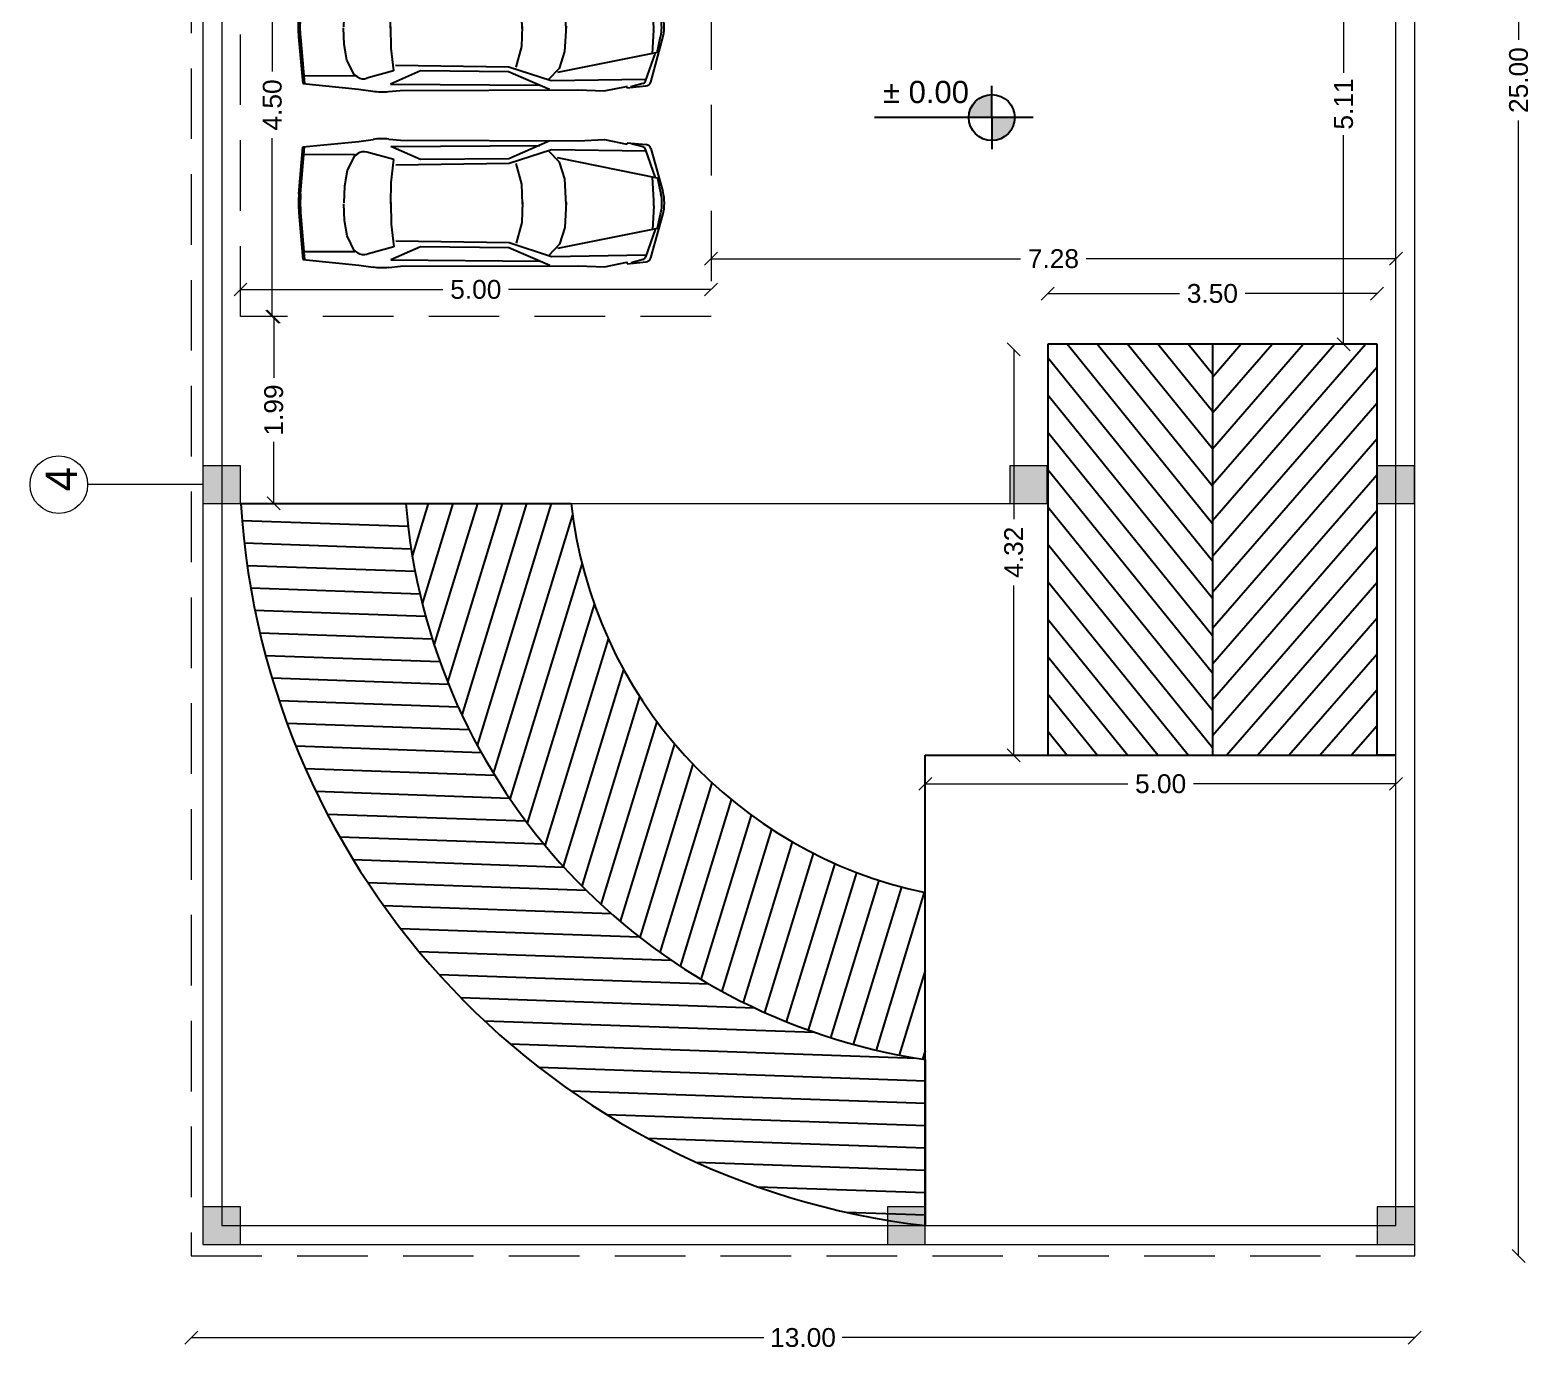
# Model space of a CAD drawing. Header units: metres. Extents: x -355 to 973, y -73 to 238.
# Drawn here: x -41.05 to -25.1, y 142.03 to 156.06 of the extents above; entities that cross this region are included whole.
import ezdxf

# ---------------------------------------------------------------- set-up
doc = ezdxf.new("R2010")
doc.units = ezdxf.units.M
doc.header["$LTSCALE"] = 3
doc.header["$MEASUREMENT"] = 0
for name, pattern in [('1', [30, 6, 6, 6, 6, 6]), ('202$0$HIDDEN', [0.375, 0.25, -0.125]), ('ACAD_ISO02W100', [15, 12, -3]), ('DASHED2', [0.375, 0.25, -0.125])]:
    doc.linetypes.add(name, pattern=pattern)
for name, color, linetype in [('01B', 10, 'Continuous'), ('1', 1, 'Continuous'), ('4', 4, 'ACAD_ISO02W100'), ('CAR', 1, 'Continuous')]:
    doc.layers.add(name, color=color, linetype=linetype)
for name, color, linetype, lineweight in [('05', 21, 'Continuous', 5), ('15', 63, 'DASHED2', 15), ('alaem', 230, 'Continuous', 5)]:
    doc.layers.add(name, color=color, linetype=linetype, lineweight=lineweight)
doc.styles.get("Standard").update_dxf_attribs({"font": 'arial.ttf'})
doc.dimstyles.new('ahmad', dxfattribs={"dimtxt": 0.2, "dimasz": 0.1375, "dimexe": 0, "dimexo": 0.0625, "dimgap": 0.09, "dimtad": 0, "dimzin": 0, "dimdsep": 46, "dimtxsty": 'Standard', "dimblk": 'OBLIQUE', "dimcen": 0.09, "dimclrd": 245, "dimclrt": 61, "dimadec": 0, "dimazin": 0, "dimtfac": 1, "dimtofl": 0, "dimtmove": 0, "dimatfit": 3, "dimldrblk": 'OBLIQUE', "dimfxl": 0, "dimfxlon": 1, "dimtolj": 1, "dimtzin": 0, "dimlwd": 13, "dimarcsym": 0})

# ---------------------------------------------------------------- blocks, each defined once
blk = doc.blocks.new('_Oblique')
at = {"color": 0, "linetype": 'ByBlock', "lineweight": -2}
blk.add_line((-0.5, -0.5), (0.5, 0.5), dxfattribs=at)
blk = doc.blocks.new('*D1164')
at = {"layer": '05', "color": 245, "linetype": '1', "lineweight": 13, "transparency": 16777216}
for p, q in [((-25.229, 168.027), (-25.229, 155.956)), ((-25.229, 143.027), (-25.229, 155.098))]:
    blk.add_line(p, q, dxfattribs=at)
at = {"layer": 'Defpoints', "color": 0, "linetype": '1', "transparency": 16777216}
for p in [(-26.333, 168.027), (-26.333, 143.027), (-25.229, 143.027)]:
    blk.add_point(p, dxfattribs=at)
at = {"layer": '05', "color": 245, "linetype": '1', "lineweight": 13, "transparency": 16777216, "xscale": 0.1375, "yscale": 0.1375, "zscale": 0.1375}
for p, rotation in [((-25.229, 168.027), 90), ((-25.229, 143.027), 270)]:
    blk.add_blockref('_Oblique', p, dxfattribs=dict(at, rotation=rotation))
at = {"layer": '05', "color": 61, "linetype": '1', "transparency": 16777216, "insert": (-25.229, 155.527), "char_height": 0.2, "attachment_point": 5, "rotation": 90}
blk.add_mtext('\\A1;25.00', dxfattribs=at)
blk = doc.blocks.new('*D1165')
at = {"layer": '4', "color": 245, "linetype": '1', "lineweight": 13, "transparency": 16777216}
for p, q in [((-39.333, 142.159), (-33.251, 142.159)), ((-26.333, 142.159), (-32.416, 142.159))]:
    blk.add_line(p, q, dxfattribs=at)
at = {"layer": 'Defpoints', "color": 0, "linetype": '1', "transparency": 16777216}
for p in [(-39.333, 143.15), (-26.333, 143.15), (-39.333, 142.159)]:
    blk.add_point(p, dxfattribs=at)
at = {"layer": '4', "color": 245, "linetype": '1', "lineweight": 13, "transparency": 16777216, "xscale": 0.1375, "yscale": 0.1375, "zscale": 0.1375, "rotation": 180}
blk.add_blockref('_Oblique', (-39.333, 142.159), dxfattribs=at)
at = {"layer": '4', "color": 245, "linetype": '1', "lineweight": 13, "transparency": 16777216, "xscale": 0.1375, "yscale": 0.1375, "zscale": 0.1375}
blk.add_blockref('_Oblique', (-26.333, 142.159), dxfattribs=at)
at = {"layer": '4', "color": 61, "linetype": '1', "transparency": 16777216, "insert": (-32.833, 142.159), "char_height": 0.2, "attachment_point": 5}
blk.add_mtext('\\A1;13.00', dxfattribs=at)
blk = doc.blocks.new('fghhyh')
at = {"layer": 'alaem', "linetype": '1'}
h = blk.add_hatch(color=256, dxfattribs=at)
h.dxf.hatch_style = 1
h.paths.add_polyline_path([(280.396, 190.296), (280.396, 190.696), (279.996, 190.696), (279.996, 190.296)])
blk.add_lwpolyline([(279.996, 190.696), (279.996, 190.296), (280.396, 190.296), (280.396, 190.696)], close=True, dxfattribs=at)
blk = doc.blocks.new('CARP5')
at = {"layer": 'CAR'}
for p, q in [((-174.7, 46.5), (-186.8, 2.3)), ((-150.4, 52.6), (-169.9, 50.6)), ((-166.7, 48.1), (-154.4, 51.5)), ((-149.8, 50.5), (-150.4, 52.6)), ((-127.1, 55.7), (-149.8, 51)), ((-100, 54.6), (-127.1, 55.7)), ((82.4, 55.1), (-100, 54.6)), ((-70.8, 54.3), (-28.9, 36.1)), ((92.4, 48.6), (-60.6, 49.9)), ((61.7, 35.2), (92.4, 48.6)), ((94.5, 56.3), (82.4, 55.1)), ((125.1, 53.9), (110.6, 56)), ((182.5, 48.2), (125.1, 53.9)), ((184.9, 0.1), (180.8, 48.1)), ((186.7, 0.1), (182.5, 48.2)), ((-183.3, 15.9), (-78.9, 36.9)), ((-179.4, 16.5), (-169.2, 45.7)), ((-169.4, 43.9), (-72.5, 45.4)), ((-86.3, 15.3), (-80.9, 32.6)), ((-80.9, 32.6), (-69.6, 44.3)), ((-72.5, 45.4), (-29.2, 31.2)), ((-42, 10.1), (-36.4, 31.3)), ((-29.2, 31.2), (87.3, 29.5)), ((-28.9, 36.1), (61.7, 35.2)), ((89.3, 35.1), (116.6, 42.7)), ((91.9, 11.8), (89.3, 35.1)), ((116.8, 42.8), (116.8, 42.8)), ((126.1, 41.3), (129.9, 38.8)), ((129.1, 40.3), (181.1, 40.4)), ((129.1, 40.3), (137.2, 24)), ((-181.4, 16.2), (-184.9, -0.1)), ((-177.7, -6.8), (-176.2, 17.3)), ((137.2, 24), (140, 8.1)), ((-87.8, -10.8), (-86.3, 15.3)), ((-42.8, -10.5), (-42, 10.1)), ((92.2, -10.3), (91.9, 11.8)), ((139.9, 8.1), (140.7, -9)), ((-177.7, -12.3), (-176.2, -36.4)), ((-87.8, -8.4), (-86.3, -34.5)), ((-42.8, -8.6), (-42, -29.2)), ((92.2, -8.9), (91.9, -31)), ((140, -27.2), (140.7, -10.1)), ((-174.7, -65.6), (-186.8, -21.5)), ((-181.4, -35.4), (-184.9, -19)), ((-42, -29.2), (-36.4, -50.4)), ((137.2, -43.1), (140, -27.2)), ((184.9, -19.3), (180.8, -67.3)), ((186.7, -19.3), (182.5, -67.3)), ((-183.3, -35), (-78.9, -56.1)), ((-179.4, -35.6), (-169.2, -64.9)), ((-86.3, -34.5), (-80.9, -51.7)), ((91.9, -31), (89.3, -54.3)), ((129.1, -59.4), (137.2, -43.1)), ((-80.9, -51.7), (-69.6, -63.5)), ((-72.5, -64.5), (-29.2, -50.3)), ((-70.8, -73.5), (-28.9, -55.2)), ((-29.2, -50.3), (87.3, -48.6)), ((-28.9, -55.2), (61.7, -54.4)), ((61.7, -54.4), (92.4, -67.7)), ((89.3, -54.3), (116.8, -61.9)), ((126.1, -60.4), (129.9, -57.9)), ((129.1, -59.4), (181.1, -59.6)), ((-150.4, -71.7), (-169.9, -69.7)), ((-169.4, -63), (-72.5, -64.5)), ((-166.7, -67.3), (-154.4, -70.7)), ((-149.8, -69.7), (-150.4, -71.7)), ((-127.1, -74.9), (-149.8, -70.1)), ((-100, -73.7), (-127.1, -74.9)), ((82.4, -74.2), (-100, -73.7)), ((92.4, -67.7), (-60.6, -69)), ((94.5, -75.4), (82.4, -74.2)), ((125.1, -73), (110.6, -75.1)), ((182.5, -67.3), (125.1, -73))]:
    blk.add_line(p, q, dxfattribs=at)
for centre, radius, start, end in [((-169.3, 45), 5.63, 95.8102, 164.6615), ((-165.7, 44.5), 3.75, 105.4862, 160.7894), ((101.1, -11), 67.6, 81.9284, 95.6257), ((119.9, 31.9), 11.3, 56.264, 106.8198), ((-143.4, -9.6), 45.1, 164.6615, 195.3385), ((72.7, -9.6), 112.6, 355.0592, 4.9408), ((74.5, -9.6), 112.6, 355.0592, 4.9408), ((-140.9, -9.6), 45.1, 167.9052, 192.0948), ((-132.7, -9.6), 45.1, 176.4735, 183.5265), ((119.9, -51.1), 11.3, 254.4694, 303.7359), ((-169.3, -64.1), 5.63, 195.3385, 264.1898), ((-165.7, -63.6), 3.75, 199.2106, 254.5138), ((101.1, -8.2), 67.6, 264.3743, 278.0716)]:
    blk.add_arc(centre, radius, start, end, dxfattribs=at)
blk = doc.blocks.new('A$C1D69598D')
at = {"layer": 'CAR'}
blk.add_blockref('CARP5', (188.3, 75.7), dxfattribs=at)
blk = doc.blocks.new('rdydry')
at = {"layer": '15'}
for p, q in [((17.296, 218.158), (21.796, 218.158)), ((17.296, 213.158), (17.296, 218.158)), ((21.796, 218.158), (21.796, 213.158)), ((21.796, 213.158), (17.296, 213.158))]:
    blk.add_line(p, q, dxfattribs=at)
at = {"layer": '15', "xscale": 0.01035204405718559, "yscale": 0.01035204405718559, "zscale": 0.01035204405718559, "rotation": 90}
for p in [(19.186, 213.656), (21.055, 213.659)]:
    blk.add_blockref('A$C1D69598D', p, dxfattribs=at)
blk = doc.blocks.new('*D1167')
at = {"layer": '01B', "color": 245, "linetype": '1', "lineweight": 13, "transparency": 16777216}
for p, q in [((-30.594, 152.666), (-30.594, 150.861)), ((-30.594, 148.35), (-30.594, 150.155))]:
    blk.add_line(p, q, dxfattribs=at)
at = {"layer": 'Defpoints', "color": 0, "linetype": '1', "transparency": 16777216}
for p in [(-30.233, 152.666), (-30.594, 148.35), (-30.233, 148.35)]:
    blk.add_point(p, dxfattribs=at)
at = {"layer": '01B', "color": 245, "linetype": '1', "lineweight": 13, "transparency": 16777216, "xscale": 0.1375, "yscale": 0.1375, "zscale": 0.1375}
for p, rotation in [((-30.594, 152.666), 90), ((-30.594, 148.35), 270)]:
    blk.add_blockref('_Oblique', p, dxfattribs=dict(at, rotation=rotation))
at = {"layer": '01B', "color": 61, "linetype": '1', "transparency": 16777216, "insert": (-30.594, 150.508), "char_height": 0.2, "attachment_point": 5, "rotation": 90}
blk.add_mtext('\\A1;4.32', dxfattribs=at)
blk = doc.blocks.new('*D1196')
at = {"layer": '4', "color": 245, "lineweight": 13, "transparency": 16777216}
for p, q in [((-30.233, 153.258), (-28.833, 153.258)), ((-26.733, 153.258), (-28.134, 153.258))]:
    blk.add_line(p, q, dxfattribs=at)
at = {"layer": 'Defpoints', "color": 0, "transparency": 16777216}
for p in [(-26.733, 153.258), (-30.233, 152.719), (-26.733, 152.719)]:
    blk.add_point(p, dxfattribs=at)
at = {"layer": '4', "color": 245, "lineweight": 13, "transparency": 16777216, "xscale": 0.1375, "yscale": 0.1375, "zscale": 0.1375, "rotation": 180}
blk.add_blockref('_Oblique', (-30.233, 153.258), dxfattribs=at)
at = {"layer": '4', "color": 245, "lineweight": 13, "transparency": 16777216, "xscale": 0.1375, "yscale": 0.1375, "zscale": 0.1375}
blk.add_blockref('_Oblique', (-26.733, 153.258), dxfattribs=at)
at = {"layer": '4', "color": 61, "transparency": 16777216, "insert": (-28.483, 153.258), "char_height": 0.2, "attachment_point": 5}
blk.add_mtext('\\A1;3.50', dxfattribs=at)
blk = doc.blocks.new('*D1157')
at = {"layer": '4', "color": 245, "lineweight": 13, "transparency": 16777216}
for p, q in [((-31.533, 148.046), (-29.383, 148.046)), ((-26.533, 148.046), (-28.684, 148.046))]:
    blk.add_line(p, q, dxfattribs=at)
at = {"layer": 'Defpoints', "color": 0, "transparency": 16777216}
for p in [(-31.533, 148.35), (-26.533, 148.35), (-26.533, 148.046)]:
    blk.add_point(p, dxfattribs=at)
at = {"layer": '4', "color": 245, "lineweight": 13, "transparency": 16777216, "xscale": 0.1375, "yscale": 0.1375, "zscale": 0.1375, "rotation": 180}
blk.add_blockref('_Oblique', (-31.533, 148.046), dxfattribs=at)
at = {"layer": '4', "color": 245, "lineweight": 13, "transparency": 16777216, "xscale": 0.1375, "yscale": 0.1375, "zscale": 0.1375}
blk.add_blockref('_Oblique', (-26.533, 148.046), dxfattribs=at)
at = {"layer": '4', "color": 61, "transparency": 16777216, "insert": (-29.033, 148.046), "char_height": 0.2, "attachment_point": 5}
blk.add_mtext('\\A1;5.00', dxfattribs=at)
blk = doc.blocks.new('*D1197')
at = {"layer": '4', "color": 245, "lineweight": 13, "transparency": 16777216}
for p, q in [((-38.81, 153.301), (-36.66, 153.301)), ((-33.81, 153.301), (-35.961, 153.301))]:
    blk.add_line(p, q, dxfattribs=at)
at = {"layer": 'Defpoints', "color": 0, "transparency": 16777216}
for p in [(-38.81, 153.301), (-38.81, 153.013), (-33.81, 153.013)]:
    blk.add_point(p, dxfattribs=at)
at = {"layer": '4', "color": 245, "lineweight": 13, "transparency": 16777216, "xscale": 0.1375, "yscale": 0.1375, "zscale": 0.1375, "rotation": 180}
blk.add_blockref('_Oblique', (-38.81, 153.301), dxfattribs=at)
at = {"layer": '4', "color": 245, "lineweight": 13, "transparency": 16777216, "xscale": 0.1375, "yscale": 0.1375, "zscale": 0.1375}
blk.add_blockref('_Oblique', (-33.81, 153.301), dxfattribs=at)
at = {"layer": '4', "color": 61, "transparency": 16777216, "insert": (-36.31, 153.301), "char_height": 0.2, "attachment_point": 5}
blk.add_mtext('\\A1;5.00', dxfattribs=at)
blk = doc.blocks.new('*D1198')
at = {"layer": '4', "color": 245, "lineweight": 13, "transparency": 16777216}
for p, q in [((-38.472, 157.513), (-38.472, 155.617)), ((-38.472, 153.013), (-38.472, 154.91))]:
    blk.add_line(p, q, dxfattribs=at)
at = {"layer": 'Defpoints', "color": 0, "transparency": 16777216}
for p in [(-38.81, 157.513), (-38.81, 153.013), (-38.472, 153.013)]:
    blk.add_point(p, dxfattribs=at)
at = {"layer": '4', "color": 245, "lineweight": 13, "transparency": 16777216, "xscale": 0.1375, "yscale": 0.1375, "zscale": 0.1375}
for p, rotation in [((-38.472, 157.513), 90), ((-38.472, 153.013), 270)]:
    blk.add_blockref('_Oblique', p, dxfattribs=dict(at, rotation=rotation))
at = {"layer": '4', "color": 61, "transparency": 16777216, "insert": (-38.472, 155.263), "char_height": 0.2, "attachment_point": 5, "rotation": 90}
blk.add_mtext('\\A1;4.50', dxfattribs=at)
blk = doc.blocks.new('*D1203')
at = {"layer": '4', "color": 245, "lineweight": 13, "transparency": 16777216}
for p, q in [((-27.088, 157.827), (-27.088, 155.604)), ((-27.088, 152.719), (-27.088, 154.943))]:
    blk.add_line(p, q, dxfattribs=at)
at = {"layer": 'Defpoints', "color": 0, "transparency": 16777216}
for p in [(-27.561, 157.827), (-27.561, 152.719), (-27.088, 152.719)]:
    blk.add_point(p, dxfattribs=at)
at = {"layer": '4', "color": 245, "lineweight": 13, "transparency": 16777216, "xscale": 0.1375, "yscale": 0.1375, "zscale": 0.1375}
for p, rotation in [((-27.088, 157.827), 90), ((-27.088, 152.719), 270)]:
    blk.add_blockref('_Oblique', p, dxfattribs=dict(at, rotation=rotation))
at = {"layer": '4', "color": 61, "transparency": 16777216, "insert": (-27.088, 155.273), "char_height": 0.2, "attachment_point": 5, "rotation": 90}
blk.add_mtext('\\A1;5.11', dxfattribs=at)
blk = doc.blocks.new('*D1204')
at = {"layer": '4', "color": 245, "lineweight": 13, "transparency": 16777216}
for p, q in [((-33.81, 153.628), (-30.521, 153.628)), ((-26.533, 153.628), (-29.823, 153.628))]:
    blk.add_line(p, q, dxfattribs=at)
at = {"layer": 'Defpoints', "color": 0, "transparency": 16777216}
for p in [(-26.533, 153.628), (-33.81, 153.013), (-26.533, 153.013)]:
    blk.add_point(p, dxfattribs=at)
at = {"layer": '4', "color": 245, "lineweight": 13, "transparency": 16777216, "xscale": 0.1375, "yscale": 0.1375, "zscale": 0.1375, "rotation": 180}
blk.add_blockref('_Oblique', (-33.81, 153.628), dxfattribs=at)
at = {"layer": '4', "color": 245, "lineweight": 13, "transparency": 16777216, "xscale": 0.1375, "yscale": 0.1375, "zscale": 0.1375}
blk.add_blockref('_Oblique', (-26.533, 153.628), dxfattribs=at)
at = {"layer": '4', "color": 61, "transparency": 16777216, "insert": (-30.172, 153.628), "char_height": 0.2, "attachment_point": 5}
blk.add_mtext('\\A1;7.28', dxfattribs=at)
blk = doc.blocks.new('*D1207')
at = {"layer": '4', "color": 245, "lineweight": 13, "transparency": 16777216}
for p, q in [((-38.457, 153.013), (-38.457, 152.361)), ((-38.457, 151.027), (-38.457, 151.68))]:
    blk.add_line(p, q, dxfattribs=at)
at = {"layer": 'Defpoints', "color": 0, "transparency": 16777216}
for p in [(-38.81, 153.013), (-38.807, 151.027), (-38.457, 151.027)]:
    blk.add_point(p, dxfattribs=at)
at = {"layer": '4', "color": 245, "lineweight": 13, "transparency": 16777216, "xscale": 0.1375, "yscale": 0.1375, "zscale": 0.1375}
for p, rotation in [((-38.457, 153.013), 90), ((-38.457, 151.027), 270)]:
    blk.add_blockref('_Oblique', p, dxfattribs=dict(at, rotation=rotation))
at = {"layer": '4', "color": 61, "transparency": 16777216, "insert": (-38.457, 152.02), "char_height": 0.2, "attachment_point": 5, "rotation": 90}
blk.add_mtext('\\A1;1.99', dxfattribs=at)

msp = doc.modelspace()

# ---------------------------------------------------------------- hatches: boundary and pattern name
h = msp.add_hatch(color=256)
h.paths.add_polyline_path([(-30.827, 154.885, 0.414214), (-30.583, 155.129), (-30.827, 155.129)])
h.paths.add_polyline_path([(-30.827, 155.129), (-30.827, 155.373, 0.414214), (-31.071, 155.129)])
at = {"layer": '01B', "linetype": '1'}
h = msp.add_hatch(dxfattribs=at)
h.set_pattern_fill('ANSI31', color=256, scale=2, angle=84)
h.set_pattern_definition([(129, (-208.23757, -30.02587), (-0.1942865, -0.1573301), [])])
h.paths.add_polyline_path([(-28.483, 152.719), (-30.233, 152.719), (-30.233, 148.35), (-28.483, 148.35)])
h = msp.add_hatch(dxfattribs=at)
h.set_pattern_fill('ANSI31', color=256, scale=2, angle=4)
h.set_pattern_definition([(49, (-208.23757, -30.02587), (-0.1886774, 0.16401476), [])])
h.paths.add_polyline_path([(-28.483, 148.35), (-26.733, 148.35), (-26.733, 152.719), (-28.483, 152.719)])
h = msp.add_hatch(dxfattribs=at)
h.set_pattern_fill('ANSI31', color=256, scale=1.9, angle=133)
h.set_pattern_definition([(178, (-208.23757, -30.02587), (-0.00828863, -0.23735532), [])])
h.paths.add_polyline_path([(-37.053, 151.027), (-38.807, 151.027, 0.362618), (-31.533, 143.35), (-31.533, 145.115, -0.348954)])
h.paths.add_polyline_path([(-35.696, 147.201), (-35.256, 146.731), (-34.955, 147.012), (-35.394, 147.482)], flags=24)
h = msp.add_hatch(dxfattribs=at)
h.set_pattern_fill('ANSI31', color=256, scale=2, angle=208)
h.set_pattern_definition([(253, (-208.23757, -30.02587), (0.2390762, -0.07309293), [])])
h.paths.add_polyline_path([(-35.295, 151.027), (-37.053, 151.027, 0.348954), (-31.533, 145.115), (-31.533, 146.892, -0.325372)])
h.paths.add_polyline_path([(-35.696, 147.201), (-35.256, 146.731), (-34.955, 147.012), (-35.394, 147.482)], flags=25)

# ---------------------------------------------------------------- linework, layer by layer
for p, q in [((-30.827, 155.129), (-30.827, 155.465)), ((-30.387, 155.129), (-32.072, 155.129)), ((-30.827, 155.129), (-30.827, 154.793)), ((-31.536, 143.35), (-31.536, 148.35)), ((-31.536, 148.35), (-26.536, 148.35))]:
    msp.add_line(p, q)
at = {"linetype": '1'}
msp.add_line((-26.533, 148.35), (-26.733, 148.35), dxfattribs=at)
msp.add_circle((-30.827, 155.129), 0.244)
at = {"layer": '01B', "linetype": '1'}
for p, q in [((-26.733, 152.719), (-30.233, 152.719)), ((-30.233, 152.719), (-30.233, 148.35)), ((-28.483, 152.719), (-28.483, 148.35)), ((-26.733, 148.349), (-26.733, 152.719)), ((-38.81, 151.027), (-35.295, 151.027)), ((-26.533, 148.35), (-26.733, 148.349)), ((-31.533, 143.35), (-31.533, 145.115))]:
    msp.add_line(p, q, dxfattribs=at)
for radius, start, end in [(8.25, 183.5927, 263.3189), (6.5, 184.5618, 261.5083), (4.75, 186.2483, 258.342)]:
    msp.add_arc((-30.574, 151.544), radius, start, end, dxfattribs=at)
at = {"layer": '05', "linetype": '202$0$HIDDEN'}
for p, q in [((-39.333, 168.027), (-39.333, 143.15)), ((-39.333, 143.15), (-39.333, 143.027)), ((-26.333, 143.027), (-26.333, 143.15)), ((-39.333, 143.027), (-26.333, 143.027))]:
    msp.add_line(p, q, dxfattribs=at)
at = {"layer": '05', "color": 0, "linetype": '1'}
for p, q in [((-39.21, 168.027), (-39.21, 151.027)), ((-39.01, 151.027), (-30.233, 151.027))]:
    msp.add_line(p, q, dxfattribs=at)
at = {"layer": '05', "lineweight": 9}
msp.add_line((-39.211, 151.227), (-40.435, 151.227), dxfattribs=at)
at = {"layer": '05', "color": 0, "linetype": '1'}
for points in [[(-26.333, 143.15), (-26.333, 168.027), (-39.21, 168.027), (-39.21, 143.15)], [(-26.533, 143.35), (-26.533, 167.827), (-39.01, 167.827), (-39.01, 143.35)]]:
    msp.add_lwpolyline(points, close=True, dxfattribs=at)
at = {"layer": '05', "lineweight": 9}
msp.add_circle((-40.741, 151.227), 0.306, dxfattribs=at)

# ---------------------------------------------------------------- block references
at = {"layer": '1', "linetype": '202$0$HIDDEN', "rotation": 90}
msp.add_blockref('rdydry', (179.348, 135.717), dxfattribs=at)
at = {"layer": 'alaem', "linetype": '1'}
for p in [(-319.206, -39.269), (-310.633, -39.269), (-306.733, -39.269), (-319.206, -47.146), (-311.932, -47.146), (-306.729, -47.146)]:
    msp.add_blockref('fghhyh', p, dxfattribs=at)

# ---------------------------------------------------------------- texts
at = {"insert": (-32.455, 155.519, 705.785), "char_height": 0.23588, "attachment_point": 1}
msp.add_mtext_dynamic_manual_height_columns('\\pxi-3,l5,t5;%%P 0.00', width=3.88762, gutter_width=1.871, heights=[0], dxfattribs=at)
at = {"layer": '05', "lineweight": 9, "insert": (-40.548, 151.155), "char_height": 0.334, "width": 2.97674, "attachment_point": 7, "rotation": 90}
msp.add_mtext('4', dxfattribs=at)

# ---------------------------------------------------------------- dimensions: what is measured, and where the dimension line sits
at = {"layer": '01B', "linetype": '1'}
dim = msp.add_linear_dim(base=(-30.594, 148.35), p1=(-30.233, 152.666), p2=(-30.233, 148.35), angle=90, dimstyle='ahmad', dxfattribs=at)
dim.commit()
dim.dimension.update_dxf_attribs({"geometry": '*D1167', "text_midpoint": (-30.594, 150.508)})
at = {"layer": '05', "color": 0, "linetype": '1'}
dim = msp.add_linear_dim(base=(-25.229, 143.027), p1=(-26.333, 168.027), p2=(-26.333, 143.027), angle=90, dimstyle='ahmad', dxfattribs=at)
dim.commit()
dim.dimension.update_dxf_attribs({"geometry": '*D1164', "text_midpoint": (-25.229, 155.527)})
at = {"layer": '4', "color": 0}
for base, p1, p2, picture, middle in [((-27.088, 152.719), (-27.561, 157.827), (-27.561, 152.719), '*D1203', (-27.088, 155.273)), ((-38.472, 153.013), (-38.81, 157.513), (-38.81, 153.013), '*D1198', (-38.472, 155.263)), ((-38.457, 151.027), (-38.81, 153.013), (-38.807, 151.027), '*D1207', (-38.457, 152.02))]:
    dim = msp.add_linear_dim(base=base, p1=p1, p2=p2, angle=90, dimstyle='ahmad', dxfattribs=at)
    dim.commit()
    dim.dimension.update_dxf_attribs({"geometry": picture, "text_midpoint": middle})
for base, p1, p2, picture, middle in [((-26.533, 153.628), (-33.81, 153.013), (-26.533, 153.013), '*D1204', (-30.172, 153.628)), ((-38.81, 153.301), (-33.81, 153.013), (-38.81, 153.013), '*D1197', (-36.31, 153.301)), ((-26.733, 153.258), (-30.233, 152.719), (-26.733, 152.719), '*D1196', (-28.483, 153.258)), ((-26.533, 148.046), (-31.533, 148.35), (-26.533, 148.35), '*D1157', (-29.033, 148.046))]:
    dim = msp.add_linear_dim(base=base, p1=p1, p2=p2, dimstyle='ahmad', dxfattribs=at)
    dim.commit()
    dim.dimension.update_dxf_attribs({"geometry": picture, "text_midpoint": middle})
at = {"layer": '4', "linetype": '1'}
dim = msp.add_linear_dim(base=(-39.333, 142.159), p1=(-26.333, 143.15), p2=(-39.333, 143.15), dimstyle='ahmad', dxfattribs=at)
dim.commit()
dim.dimension.update_dxf_attribs({"geometry": '*D1165', "text_midpoint": (-32.833, 142.159)})

doc.saveas('drawing.dxf')
